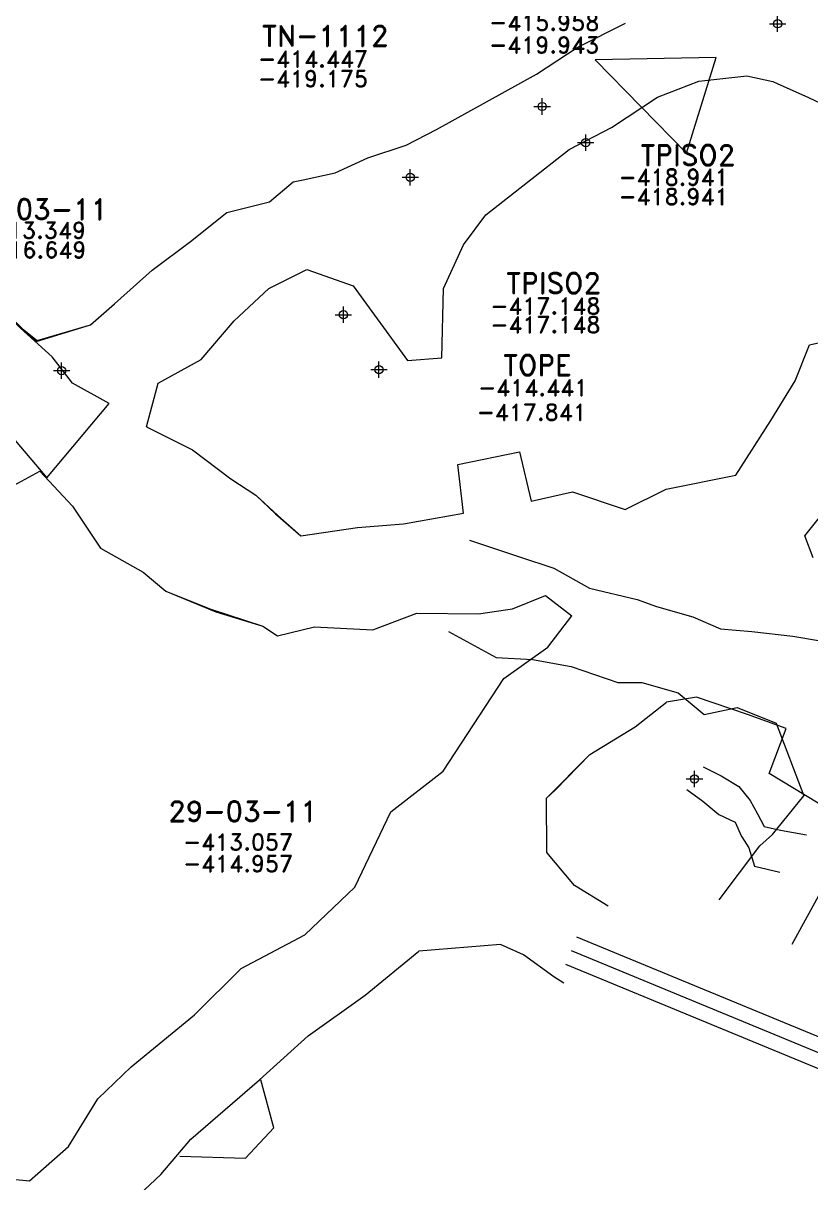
# Model space of a CAD drawing. Extents: x -47776 to 11079, y 0 to 10209.
# Drawn here: x 10709.2 to 10757.1, y 9824.1 to 9894.7 of the extents above; entities that cross this region are included whole.
import ezdxf
from ezdxf.enums import TextEntityAlignment as Align

# ---------------------------------------------------------------- set-up
doc = ezdxf.new("R2010")
doc.units = 0
doc.header["$MEASUREMENT"] = 0
doc.header["$PDMODE"] = 34
doc.header["$PDSIZE"] = 0.5
for name, color, linetype in [('abajo', 7, 'Continuous'), ('arriba', 7, 'Continuous'), ('CF-480-7855-EW-SCR', 226, 'Continuous'), ('F-480-7606-W-SCR', 5, 'Continuous'), ('PROYECTOS', 7, 'Continuous'), ('R-480-7804-NW-FIC', 240, 'Continuous'), ('R-480-7804-NW-SCR', 240, 'Continuous'), ('R-480-7855-NE-SCR', 7, 'Continuous')]:
    doc.layers.add(name, color=color, linetype=linetype)
doc.styles.add('ROMAND', font='ROMAND.SHX')
doc.styles.add('ROMANS', font='ROMANS.SHX', dxfattribs={"width": 2.5})

# ---------------------------------------------------------------- blocks, each defined once
blk = doc.blocks.new('F2')
at = {"lineweight": 0}
blk.add_point((0, 0), dxfattribs=at)
at = {"lineweight": 0, "style": 'ROMAND'}
for tag, height, p in [('NOMBRE', 1.25, (0.201, 6.617)), ('CIELO', 1, (0.136, 4.616)), ('PISO', 1, (0.136, 3.247))]:
    blk.add_attdef(tag, text='', height=height, dxfattribs=at).set_placement(p, align=Align.CENTER)
at = {"lineweight": 0, "style": 'ROMANS', "flags": 1}
for tag, p in [('MINA', (-0.074, -3.255)), ('LOCALIZACION', (-0.074, -4.928)), ('ESTRUCTURA', (-0.074, -6.618)), ('NIVEL', (-0.074, -8.29)), ('OBRA', (-0.074, -10.121)), ('FECHA', (-0.074, -11.793)), ('ATRAS', (-0.074, -13.483)), ('TOPOGRAFO', (2.675, -15.297))]:
    blk.add_attdef(tag, text='', height=1.25, dxfattribs=at).set_placement(p, align=Align.CENTER)

msp = doc.modelspace()

# ---------------------------------------------------------------- linework, layer by layer
at = {"color": 4, "linetype": 'Continuous', "lineweight": 0, "flags": 128}
msp.add_lwpolyline([(10751.356, 9892.606), (10743.988, 9892.467), (10749.549, 9886.775), (10751.356, 9892.606)], dxfattribs=at)
at = {"color": 2, "linetype": 'Continuous', "lineweight": 0, "flags": 128}
msp.add_lwpolyline([(10704.738, 9880.442), (10700.762, 9876.327), (10703.413, 9874.625), (10705.779, 9872.685), (10710.607, 9867.01), (10714.394, 9871.55), (10712.169, 9872.78), (10710.938, 9874.388), (10708.998, 9876.138), (10707.057, 9878.077)], close=True, dxfattribs=at)
at = {"layer": 'abajo', "linetype": 'Continuous', "lineweight": 0}
for points in [[(10750.56, 9849.422, -414.957), (10751.653, 9848.887, -416.498), (10752.742, 9848.232, -418.314), (10753.436, 9847.368, -419.506), (10753.882, 9846.558, -420.337), (10753.882, 9846.558, -420.337), (10754.273, 9845.787, -421.294), (10755.266, 9845.57, -422.338), (10756.866, 9845.287, -424.377)], [(10749.572, 9848.039, -414.957), (10750.549, 9847.341, -416.498), (10751.522, 9846.523, -418.314), (10752.506, 9846.066, -419.506), (10752.894, 9845.174, -420.337), (10752.921, 9845.155, -420.375), (10753.343, 9844.485, -421.294), (10753.696, 9843.372, -422.338), (10755.239, 9843.008, -424.377)]]:
    msp.add_polyline3d(points, dxfattribs=at)
at = {"layer": 'arriba', "linetype": 'Continuous', "lineweight": 0}
for points in [[(10750.56, 9849.422, -413.057), (10751.653, 9848.887, -414.598), (10752.742, 9848.232, -415.914), (10753.436, 9847.368, -417.106), (10753.882, 9846.558, -418.037), (10753.882, 9846.558, -418.037), (10754.273, 9845.787, -418.594), (10755.266, 9845.57, -418.938), (10756.866, 9845.287, -421.877)], [(10749.572, 9848.039, -413.057), (10750.549, 9847.341, -414.598), (10751.522, 9846.523, -415.914), (10752.506, 9846.066, -417.106), (10752.894, 9845.174, -418.037), (10752.921, 9845.155, -418.075), (10753.343, 9844.485, -418.594), (10753.696, 9843.372, -418.938), (10755.239, 9843.008, -421.877)]]:
    msp.add_polyline3d(points, dxfattribs=at)
at = {"layer": 'CF-480-7855-EW-SCR', "color": 5, "linetype": 'Continuous', "lineweight": 0, "flags": 128}
msp.add_lwpolyline([(10718.713, 9825.725), (10722.701, 9825.592), (10724.429, 9827.45), (10723.632, 9830.371)], dxfattribs=at)
at = {"layer": 'CF-480-7855-EW-SCR', "color": 5, "linetype": 'Continuous', "lineweight": 0}
for points in [[(10709.558, 9824.225, -411.972), (10711.929, 9826.319, -411.595), (10713.709, 9829.222, -411.722), (10715.733, 9831.157, -411.818)], [(10709.558, 9824.225, -415.972), (10711.929, 9826.319, -415.695), (10713.709, 9829.222, -415.522), (10715.733, 9831.157, -415.518)], [(10713.13, 9819.912, -411.972), (10715.182, 9822.392, -411.595), (10717.536, 9824.601, -411.722), (10719.368, 9826.767, -411.818)], [(10713.13, 9819.912, -415.972), (10715.182, 9822.392, -415.695), (10717.536, 9824.601, -415.522), (10719.368, 9826.767, -415.518)], [(10707.466, 9824.421, -410.963), (10707.466, 9824.421, -410.963), (10707.466, 9824.421, -410.963), (10709.558, 9824.225, -411.972)], [(10707.466, 9824.421, -415.263), (10707.466, 9824.421, -415.263), (10707.466, 9824.421, -415.263), (10709.558, 9824.225, -415.972)]]:
    msp.add_polyline3d(points, dxfattribs=at)
at = {"layer": 'F-480-7606-W-SCR', "color": 5, "linetype": 'Continuous', "lineweight": 0}
for points in [[(10705.161, 9880.086, -411.334), (10707.216, 9878.011, -412.176), (10709.119, 9876.094, -412.732), (10710.024, 9875.385, -413.349), (10710.049, 9875.355, -413.342)], [(10705.161, 9880.086, -416.634), (10707.216, 9878.011, -416.676), (10709.119, 9876.094, -416.632), (10709.947, 9875.323, -416.649)], [(10748.305, 9866.319, -411.997), (10748.305, 9866.319, -411.997), (10748.305, 9866.319, -411.997), (10748.305, 9866.319, -411.997), (10752.559, 9867.191, -413.524), (10754.694, 9870.507, -413.493), (10756.175, 9872.933, -413.098), (10757.034, 9875.11, -413.024), (10760.038, 9875.787, -413.139), (10761.695, 9877.3, -413.136)], [(10748.305, 9866.319, -417.197), (10748.305, 9866.319, -417.197), (10748.305, 9866.319, -417.197), (10748.305, 9866.319, -417.197), (10752.559, 9867.191, -417.224), (10754.694, 9870.507, -416.993), (10756.175, 9872.933, -416.898), (10757.034, 9875.11, -416.824), (10760.038, 9875.787, -416.739), (10761.695, 9877.3, -416.736)], [(10701.258, 9875.931, -411.334), (10703.8, 9874.36, -412.176), (10705.84, 9872.589, -412.732), (10706.65, 9869.503, -412.487), (10706.004, 9868.101, -412.863), (10708.164, 9866.329, -412.858), (10710.186, 9867.428, -412.622), (10712.167, 9865.301, -412.874), (10713.88, 9862.741, -412.925), (10716.476, 9861.272, -412.477), (10717.858, 9860.115, -412.648), (10720.886, 9858.857, -412.646), (10723.753, 9857.98, -413.713)], [(10701.258, 9875.931, -416.634), (10703.8, 9874.36, -416.676), (10705.84, 9872.589, -416.632), (10706.65, 9869.503, -416.687), (10706.004, 9868.101, -416.763), (10708.164, 9866.329, -416.758), (10710.186, 9867.428, -416.722), (10712.167, 9865.301, -416.774), (10713.88, 9862.741, -416.725), (10716.476, 9861.272, -416.777), (10717.858, 9860.115, -416.748), (10720.596, 9859.019, -416.746), (10723.753, 9857.98, -416.813)], [(10757.267, 9862.145, -412.671), (10757.267, 9862.145, -412.671), (10757.267, 9862.145, -412.671), (10757.267, 9862.145, -412.671), (10756.751, 9863.478, -413.524), (10759.185, 9866.529, -413.493), (10760.592, 9869.022, -413.098), (10762.274, 9870.469, -413.024), (10763.87, 9871.388, -413.136), (10763.87, 9871.388, -413.136)], [(10757.267, 9862.145, -417.271), (10757.267, 9862.145, -417.271), (10757.267, 9862.145, -417.271), (10757.267, 9862.145, -417.271), (10756.751, 9863.478, -417.224), (10759.185, 9866.529, -416.993), (10760.592, 9869.022, -416.898), (10762.274, 9870.469, -416.824), (10763.87, 9871.388, -416.736), (10763.87, 9871.388, -416.736)], [(10716.676, 9870.121, -412.874), (10719.481, 9868.73, -412.925), (10721.804, 9866.968, -412.477), (10723.323, 9865.958, -412.648), (10724.661, 9864.718, -412.646), (10726.06, 9863.485, -412.813)], [(10716.676, 9870.121, -416.774), (10719.481, 9868.73, -416.725), (10721.804, 9866.968, -416.777), (10723.323, 9865.958, -416.748), (10724.518, 9864.836, -416.746), (10726.06, 9863.485, -417.113)], [(10726.06, 9863.485, -412.813), (10726.06, 9863.485, -412.813), (10726.06, 9863.485, -412.813), (10729.521, 9864.005, -412.513), (10732.32, 9864.224, -412.513), (10735.964, 9864.873, -412.013), (10735.635, 9867.831, -412.013), (10739.382, 9868.601, -412.013), (10740.102, 9865.597, -411.313)], [(10726.06, 9863.485, -417.113), (10726.06, 9863.485, -417.113), (10726.06, 9863.485, -417.113), (10729.521, 9864.005, -416.913), (10732.32, 9864.224, -416.813), (10735.964, 9864.873, -417.013), (10735.635, 9867.831, -417.013), (10739.382, 9868.601, -417.013), (10740.102, 9865.597, -417.013)], [(10740.102, 9865.597, -411.313), (10740.102, 9865.597, -411.313), (10742.614, 9866.159, -411.691), (10745.821, 9865.093, -411.963), (10748.305, 9866.319, -411.997)], [(10740.102, 9865.597, -417.013), (10740.102, 9865.597, -417.013), (10742.614, 9866.159, -416.791), (10745.821, 9865.093, -417.063), (10748.305, 9866.319, -417.197)], [(10723.753, 9857.98, -413.713), (10724.648, 9857.407, -413.113), (10726.893, 9857.947, -412.813), (10730.458, 9857.775, -412.513), (10733.138, 9858.785, -412.513), (10736.886, 9858.742, -412.013), (10738.666, 9859.01, -412.013), (10738.963, 9859.054, -412.013), (10740.965, 9859.861, -411.313)], [(10723.753, 9857.98, -416.813), (10724.648, 9857.407, -417.113), (10726.893, 9857.947, -417.113), (10730.458, 9857.775, -416.913), (10733.138, 9858.785, -416.813), (10736.886, 9858.742, -417.013), (10738.666, 9859.01, -417.013), (10738.963, 9859.054, -417.013), (10740.965, 9859.861, -417.013)], [(10740.965, 9859.861, -411.313), (10740.965, 9859.861, -411.313), (10742.572, 9858.618, -412.279), (10742.572, 9858.618, -412.279), (10742.572, 9858.618, -412.279)], [(10740.965, 9859.861, -417.013), (10740.965, 9859.861, -417.013), (10742.572, 9858.618, -417.179), (10742.572, 9858.618, -417.179), (10742.572, 9858.618, -417.179)], [(10738.421, 9854.808, -412.209), (10738.421, 9854.808, -412.209), (10738.421, 9854.808, -412.209), (10741.104, 9856.709, -412.483), (10742.572, 9858.618, -412.279)], [(10738.421, 9854.808, -416.609), (10738.421, 9854.808, -416.609), (10738.421, 9854.808, -416.609), (10741.104, 9856.709, -417.083), (10742.572, 9858.618, -417.179)], [(10715.733, 9831.157, -411.818), (10715.733, 9831.157, -411.818), (10719.598, 9834.329, -411.654), (10722.429, 9837.153, -411.862), (10726.319, 9839.199, -411.876), (10729.361, 9842.094, -411.49), (10731.557, 9846.686, -411.421), (10734.74, 9849.157, -412.329), (10736.581, 9851.982, -412.519), (10738.421, 9854.808, -412.209)], [(10715.733, 9831.157, -415.518), (10715.733, 9831.157, -415.518), (10719.598, 9834.329, -415.854), (10722.429, 9837.153, -415.962), (10726.319, 9839.199, -415.876), (10729.361, 9842.094, -416.39), (10731.557, 9846.686, -416.121), (10734.74, 9849.157, -416.229), (10736.581, 9851.982, -416.519), (10738.421, 9854.808, -416.609)], [(10741.031, 9847.523, -412.519), (10741.578, 9848.024, -412.493), (10743.672, 9850.174, -412.088), (10746.425, 9851.86, -412.483), (10748.338, 9853.364, -412.279)], [(10741.031, 9847.523, -416.519), (10741.031, 9847.523, -416.519), (10743.672, 9850.174, -417.088), (10746.425, 9851.86, -417.083), (10748.338, 9853.364, -417.179)], [(10755.617, 9851.754, -412.68), (10755.617, 9851.754, -412.68), (10755.617, 9851.754, -412.68), (10753.266, 9852.62, -412.579), (10750.161, 9853.663, -412.874), (10748.338, 9853.364, -412.279)], [(10755.617, 9851.754, -417.18), (10755.617, 9851.754, -417.18), (10755.617, 9851.754, -417.18), (10753.266, 9852.62, -417.179), (10750.161, 9853.663, -417.174), (10748.338, 9853.364, -417.179)], [(10769.942, 9843.415, -413.569), (10769.03, 9844.197, -413.276), (10766.059, 9845.956, -412.754), (10763.664, 9848.539, -412.932), (10759.76, 9850.439, -413.005), (10757.577, 9847.209, -412.796), (10754.588, 9849.015, -412.794), (10755.617, 9851.754, -412.68)], [(10769.942, 9843.415, -417.464), (10769.03, 9844.197, -417.476), (10766.059, 9845.956, -417.454), (10763.664, 9848.539, -417.232), (10759.76, 9850.439, -417.305), (10757.577, 9847.209, -417.296), (10754.588, 9849.015, -417.294), (10755.617, 9851.754, -417.18)], [(10744.782, 9840.933, -409.588), (10742.741, 9842.192, -409.989), (10741.05, 9844.216, -409.967), (10741.031, 9847.523, -412.519)], [(10744.782, 9840.933, -417.388), (10742.741, 9842.192, -416.989), (10741.05, 9844.216, -416.467), (10741.031, 9847.523, -416.519)], [(10742.087, 9836.257, -409.588), (10741.479, 9836.633, -409.989), (10739.634, 9837.974, -409.967), (10738.227, 9838.601, -409.411), (10733.246, 9838.2, -411.49)], [(10742.087, 9836.257, -417.388), (10741.479, 9836.633, -416.989), (10739.634, 9837.974, -416.467), (10738.227, 9838.601, -416.011), (10733.246, 9838.2, -416.39)], [(10719.368, 9826.767, -411.818), (10719.368, 9826.767, -411.818), (10723.554, 9830.365, -411.654), (10726.526, 9833.048, -411.862), (10729.992, 9835.518, -411.876), (10733.246, 9838.2, -411.49)], [(10719.368, 9826.767, -415.518), (10719.368, 9826.767, -415.518), (10723.554, 9830.365, -415.854), (10726.526, 9833.048, -415.962), (10729.992, 9835.518, -415.876), (10733.246, 9838.2, -416.39)]]:
    msp.add_polyline3d(points, dxfattribs=at)
at = {"layer": 'PROYECTOS', "color": 5, "linetype": 'Continuous', "lineweight": 0, "flags": 128}
for points in [[(10742.863, 9839.069), (10773.013, 9826.644)], [(10742.177, 9837.405), (10772.327, 9824.98)]]:
    msp.add_lwpolyline(points, dxfattribs=at)
at = {"layer": 'PROYECTOS', "color": 5, "linetype": 'Continuous', "lineweight": 0, "elevation": -412.972, "flags": 128}
msp.add_lwpolyline([(10742.52, 9838.237), (10772.67, 9825.812)], dxfattribs=at)
at = {"layer": 'R-480-7804-NW-SCR', "color": 240, "linetype": 'Continuous', "lineweight": 0}
for points in [[(10734.333, 9888.224, -415.056), (10740.425, 9891.601, -415.97), (10742.888, 9893.208, -416.155), (10745.837, 9894.697, -416.423)], [(10734.333, 9888.224, -419.456), (10740.425, 9891.601, -419.97), (10742.888, 9893.208, -420.355), (10745.837, 9894.697, -420.423)], [(10737.332, 9883.027, -415.056), (10742.405, 9887.01, -415.97), (10744.987, 9888.341, -416.155), (10747.777, 9890.197, -416.423), (10750.294, 9891.174, -416.216)], [(10737.332, 9883.027, -419.456), (10742.405, 9887.01, -419.97), (10744.987, 9888.341, -420.355), (10747.777, 9890.197, -420.423), (10750.294, 9891.174, -419.916)], [(10750.294, 9891.174, -416.216), (10753.221, 9891.495, -414.776), (10754.811, 9891.149, -414.505), (10755.075, 9891.017, -414.454), (10756.972, 9890.183, -414.299)], [(10750.294, 9891.174, -419.916), (10753.221, 9891.495, -419.376), (10754.811, 9891.149, -419.205), (10755.075, 9891.017, -419.154), (10756.972, 9890.183, -418.699)], [(10756.972, 9890.183, -414.299), (10756.972, 9890.183, -414.299), (10759.477, 9888.999, -413.189), (10762.626, 9887.107, -412.622), (10765.944, 9885.359, -412.036), (10769.407, 9884.202, -411.569), (10772.198, 9883.224, -411.628), (10774.989, 9882.246, -411.287), (10777.748, 9880.194, -410.174), (10778.895, 9876.874, -410.241)], [(10756.972, 9890.183, -418.699), (10756.972, 9890.183, -418.699), (10759.477, 9888.999, -418.289), (10762.626, 9887.107, -417.622), (10765.944, 9885.359, -416.836), (10769.407, 9884.202, -416.269), (10772.198, 9883.224, -415.828), (10774.989, 9882.246, -415.487), (10777.748, 9880.194, -414.974), (10778.895, 9876.874, -414.541)], [(10725.566, 9884.998, -413.486), (10725.602, 9885.032, -413.469), (10726.219, 9885.157, -413.727), (10728.157, 9885.583, -414.11), (10730.154, 9886.504, -414.122), (10732.473, 9887.265, -414.754), (10734.333, 9888.224, -415.056)], [(10725.566, 9884.998, -418.562), (10725.602, 9885.032, -418.569), (10726.219, 9885.157, -418.627), (10728.157, 9885.583, -418.81), (10730.154, 9886.504, -419.022), (10732.473, 9887.265, -419.254), (10734.333, 9888.224, -419.456)], [(10709.947, 9875.323, -416.649), (10713.266, 9876.34, -416.686), (10714.733, 9877.603, -417.041), (10717.016, 9879.656, -417.387), (10719.356, 9881.399, -417.624), (10721.561, 9883.181, -417.853), (10724.169, 9883.815, -418.066), (10725.602, 9885.032, -418.569)], [(10710.024, 9875.385, -413.349), (10713.266, 9876.34, -413.286), (10714.733, 9877.603, -413.341), (10717.016, 9879.656, -413.287), (10719.356, 9881.399, -413.924), (10721.561, 9883.181, -414.253), (10724.169, 9883.815, -413.766), (10725.602, 9885.032, -413.469)], [(10729.251, 9878.709, -413.469), (10732.568, 9874.158, -413.727), (10734.656, 9874.324, -414.11), (10734.753, 9878.536, -414.122), (10735.972, 9881.203, -414.754), (10737.332, 9883.027, -415.056)], [(10729.251, 9878.709, -418.569), (10732.568, 9874.158, -418.627), (10734.656, 9874.324, -418.81), (10734.753, 9878.536, -419.022), (10735.972, 9881.203, -419.254), (10737.332, 9883.027, -419.456)], [(10716.676, 9870.121, -412.874), (10717.381, 9872.783, -413.341), (10720.002, 9874.223, -413.287), (10722.005, 9876.579, -413.924), (10724.114, 9878.536, -414.253), (10726.433, 9879.696, -413.766), (10729.251, 9878.709, -413.469)], [(10716.676, 9870.121, -416.774), (10717.381, 9872.783, -417.041), (10720.002, 9874.223, -417.387), (10722.005, 9876.579, -417.624), (10724.114, 9878.536, -417.853), (10726.433, 9879.696, -418.066), (10729.251, 9878.709, -418.569)]]:
    msp.add_polyline3d(points, dxfattribs=at)
at = {"layer": 'R-480-7855-NE-SCR', "linetype": 'Continuous', "lineweight": 0}
for points in [[(10736.349, 9863.224, -422.683), (10739.382, 9862.211, -423.005), (10741.468, 9861.521, -422.827), (10743.636, 9860.298, -423.169), (10746.543, 9859.622, -423.171)], [(10736.349, 9863.224, -426.983), (10739.382, 9862.211, -427.305), (10741.468, 9861.521, -427.227), (10743.636, 9860.298, -427.269), (10746.543, 9859.622, -427.271)], [(10746.543, 9859.622, -423.171), (10747.717, 9859.179, -423.692), (10749.935, 9858.552, -423.526), (10751.625, 9857.822, -423.631), (10753.526, 9857.662, -423.841), (10756.015, 9857.39, -423.786), (10762.161, 9856.344, -424.127)], [(10746.543, 9859.622, -427.271), (10747.717, 9859.179, -427.192), (10749.935, 9858.552, -427.526), (10751.625, 9857.822, -427.831), (10753.526, 9857.662, -427.941), (10756.015, 9857.39, -428.086), (10762.161, 9856.344, -428.527)], [(10735.058, 9857.672, -422.683), (10737.955, 9856.075, -423.005), (10740.177, 9855.969, -422.827), (10742.526, 9855.525, -423.169), (10745.365, 9854.557, -423.171)], [(10735.058, 9857.672, -426.983), (10737.955, 9856.075, -427.305), (10740.177, 9855.969, -427.227), (10742.526, 9855.525, -427.269), (10745.365, 9854.557, -427.271)], [(10745.365, 9854.557, -423.171), (10746.835, 9854.563, -423.692), (10749.053, 9853.935, -423.526), (10750.63, 9852.616, -423.631), (10752.644, 9853.046, -423.841), (10755.001, 9852.086, -423.786), (10756.685, 9847.665, -423.655)], [(10745.365, 9854.557, -427.271), (10746.835, 9854.563, -427.192), (10749.053, 9853.935, -427.526), (10750.63, 9852.616, -427.831), (10752.644, 9853.046, -427.941), (10755.001, 9852.086, -428.086), (10756.685, 9847.665, -428.355)], [(10755.989, 9838.628, -423.131), (10757.943, 9842.228, -423.396), (10760.171, 9842.041, -423.861), (10761.47, 9844.755, -423.655), (10762.528, 9847.265, -423.63), (10763.995, 9849.293, -423.992)], [(10755.989, 9838.628, -428.031), (10757.943, 9842.228, -428.296), (10760.171, 9842.041, -428.161), (10761.47, 9844.755, -428.355), (10762.528, 9847.265, -428.43), (10763.995, 9849.293, -428.392)], [(10751.546, 9841.329, -428.031), (10754.013, 9844.618, -428.296), (10754.788, 9845.314, -428.161), (10756.685, 9847.665, -428.355), (10756.708, 9847.734, -428.357)], [(10751.546, 9841.329, -423.131), (10754.013, 9844.618, -423.396), (10754.788, 9845.314, -423.861), (10756.685, 9847.665, -423.655)]]:
    msp.add_polyline3d(points, dxfattribs=at)

# ---------------------------------------------------------------- block references
at = {"linetype": 'Continuous', "lineweight": 0}
ref = msp.add_blockref('F2', (10750.037, 9848.69, -413.057), dxfattribs=at)
ref.add_attrib('NOMBRE', '29-03-11', dxfattribs={"lineweight": 0, "height": 1.25, "style": 'ROMAND'}).set_placement((10722.553, 9846.093, -413.057), align=Align.CENTER)
ref.add_attrib('CIELO', '-413.057', dxfattribs={"lineweight": 0, "height": 1, "style": 'ROMAND'}).set_placement((10722.261, 9844.344, -413.057), align=Align.CENTER)
ref.add_attrib('PISO', '-414.957', dxfattribs={"lineweight": 0, "height": 1, "style": 'ROMAND'}).set_placement((10722.261, 9843.032, -413.057), align=Align.CENTER)
at = {"layer": 'R-480-7804-NW-FIC', "color": 2, "linetype": 'Continuous', "lineweight": 0}
ref = msp.add_blockref('F2', (10755.101, 9894.662, -414.727), dxfattribs=at)
ref.add_attrib('NOMBRE', 'JCR-1110', dxfattribs={"layer": '0', "lineweight": 0, "height": 1.25, "style": 'ROMAND'}).set_placement((10757.228, 9906.192, -414.727), align=Align.CENTER)
ref.add_attrib('CIELO', '-414.727', dxfattribs={"layer": '0', "lineweight": 0, "height": 1, "style": 'ROMAND'}).set_placement((10756.809, 9904.181, -414.727), align=Align.CENTER)
ref.add_attrib('PISO', '-419.314', dxfattribs={"layer": '0', "lineweight": 0, "height": 1, "style": 'ROMAND'}).set_placement((10756.641, 9902.589, -414.727), align=Align.CENTER)
msp.add_blockref('F2', (10740.764, 9889.626, -415.958), dxfattribs=at).add_auto_attribs({'NOMBRE': 'TN-1111', 'CIELO': '-415.958', 'PISO': '-419.943'})
ref = msp.add_blockref('F2', (10732.73, 9885.317, -414.447), dxfattribs=at)
ref.add_attrib('NOMBRE', 'TN-1112', dxfattribs={"layer": '0', "lineweight": 0, "height": 1.25, "style": 'ROMAND'}).set_placement((10727.554, 9893.303, -414.447), align=Align.CENTER)
ref.add_attrib('CIELO', '-414.447', dxfattribs={"layer": '0', "lineweight": 0, "height": 1, "style": 'ROMAND'}).set_placement((10726.823, 9892.024, -414.447), align=Align.CENTER)
ref.add_attrib('PISO', '-419.175', dxfattribs={"layer": '0', "lineweight": 0, "height": 1, "style": 'ROMAND'}).set_placement((10726.823, 9890.819, -414.447), align=Align.CENTER)
ref = msp.add_blockref('F2', (10743.416, 9887.427, -418.941), dxfattribs=at)
ref.add_attrib('NOMBRE', 'TPISO2', dxfattribs={"layer": '0', "lineweight": 0, "height": 1.25, "style": 'ROMAND'}).set_placement((10749.63, 9886.04, -418.941), align=Align.CENTER)
ref.add_attrib('CIELO', '-418.941', dxfattribs={"layer": '0', "lineweight": 0, "height": 1, "style": 'ROMAND'}).set_placement((10748.776, 9884.821, -418.941), align=Align.CENTER)
ref.add_attrib('PISO', '-418.941', dxfattribs={"layer": '0', "lineweight": 0, "height": 1, "style": 'ROMAND'}).set_placement((10748.776, 9883.643, -418.941), align=Align.CENTER)
ref = msp.add_blockref('F2', (10711.503, 9873.546, -413.349), dxfattribs=at)
ref.add_attrib('NOMBRE', '24-03-11', dxfattribs={"layer": '0', "lineweight": 0, "height": 1.25, "style": 'ROMAND'}).set_placement((10709.778, 9882.745, -413.349), align=Align.CENTER)
ref.add_attrib('CIELO', '-413.349', dxfattribs={"layer": '0', "lineweight": 0, "height": 1, "style": 'ROMAND'}).set_placement((10709.653, 9881.592, -413.349), align=Align.CENTER)
ref.add_attrib('PISO', '-416.649', dxfattribs={"layer": '0', "lineweight": 0, "height": 1, "style": 'ROMAND'}).set_placement((10709.674, 9880.396, -413.349), align=Align.CENTER)
ref = msp.add_blockref('F2', (10728.664, 9876.948, -417.148), dxfattribs=at)
ref.add_attrib('NOMBRE', 'TPISO2', dxfattribs={"layer": '0', "lineweight": 0, "height": 1.25, "style": 'ROMAND'}).set_placement((10741.457, 9878.239, -417.148), align=Align.CENTER)
ref.add_attrib('CIELO', '-417.148', dxfattribs={"layer": '0', "lineweight": 0, "height": 1, "style": 'ROMAND'}).set_placement((10740.969, 9876.979, -417.148), align=Align.CENTER)
ref.add_attrib('PISO', '-417.148', dxfattribs={"layer": '0', "lineweight": 0, "height": 1, "style": 'ROMAND'}).set_placement((10740.969, 9875.841, -417.148), align=Align.CENTER)
ref = msp.add_blockref('F2', (10730.829, 9873.606, -414.441), dxfattribs=at)
ref.add_attrib('NOMBRE', 'TOPE', dxfattribs={"layer": '0', "lineweight": 0, "height": 1.25, "style": 'ROMAND'}).set_placement((10740.469, 9873.252, -414.441), align=Align.CENTER)
ref.add_attrib('CIELO', '-414.441', dxfattribs={"layer": '0', "lineweight": 0, "height": 1, "style": 'ROMAND'}).set_placement((10740.227, 9872.004, -414.441), align=Align.CENTER)
ref.add_attrib('PISO', '-417.841', dxfattribs={"layer": '0', "lineweight": 0, "height": 1, "style": 'ROMAND'}).set_placement((10740.146, 9870.513, -414.441), align=Align.CENTER)

doc.saveas('drawing.dxf')
